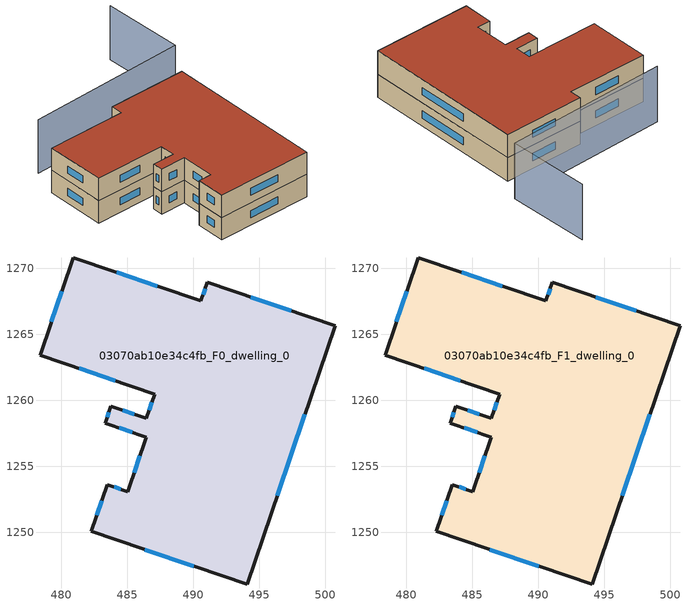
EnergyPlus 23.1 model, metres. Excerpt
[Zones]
03070ab10e34c4fb_F0_dwelling_0
 floor ground (EU_floor_Construction): 500.74,1265.66 494.08,1246.05 482.27,1250.06 483.48,1253.61 485.04,1253.08 486.44,1257.2 483.31,1258.26 483.75,1259.54 486.45,1258.63 487.07,1260.47 478.38,1263.42 480.89,1270.81 490.57,1267.52 491.06,1268.95 z0
 wall outside (EU_wall_Construction): 486.45,1258.63 483.75,1259.54 483.31,1258.26 486.44,1257.2 485.04,1253.08 483.48,1253.61 482.27,1250.06 494.08,1246.05 500.74,1265.66 491.06,1268.95 490.57,1267.52 480.89,1270.81 478.38,1263.42 487.07,1260.47 486.45,1258.63 z0:3
 window (EU_Window_Construction): 485.52,1258.94 484.67,1259.23 / 486.86,1259.84 486.66,1259.26 / 481.36,1262.41 484.1,1261.48 / 480.03,1268.28 479.24,1265.95 / 487.26,1268.65 484.21,1269.69 / 490.89,1268.46 490.74,1268.01 / 497.42,1266.78 494.37,1267.82 / 496.36,1252.76 498.46,1258.95 / 486.31,1248.69 490.04,1247.42 / 483.06,1252.4 482.68,1251.28 / 484.5,1253.26 484.01,1253.43 / 485.96,1255.79 485.52,1254.49 / 484.38,1257.9 485.37,1257.57 / 483.6,1259.1 483.46,1258.7 z1.03:1.97
03070ab10e34c4fb_F1_dwelling_0
 floor to 03070ab10e34c4fb_F0_dwelling_0 (EU_floor_Construction): 500.74,1265.66 494.08,1246.05 482.27,1250.06 483.48,1253.61 485.04,1253.08 486.44,1257.2 483.31,1258.26 483.75,1259.54 486.44,1258.63 487.07,1260.47 478.38,1263.42 480.89,1270.81 490.57,1267.52 491.06,1268.95 z3
 wall outside (EU_wall_Construction): 486.45,1258.63 483.75,1259.54 483.31,1258.26 486.44,1257.2 485.04,1253.08 483.48,1253.61 482.27,1250.06 494.08,1246.05 500.74,1265.66 491.06,1268.95 490.57,1267.52 480.89,1270.81 478.38,1263.42 487.07,1260.47 486.45,1258.63 z3:6
 window (EU_Window_Construction): 485.52,1258.94 484.67,1259.23 / 486.86,1259.84 486.66,1259.26 / 481.36,1262.41 484.1,1261.48 / 480.03,1268.28 479.24,1265.95 / 487.26,1268.65 484.21,1269.69 / 490.89,1268.46 490.74,1268.01 / 497.42,1266.78 494.37,1267.82 / 496.36,1252.76 498.46,1258.95 / 486.31,1248.69 490.04,1247.42 / 483.06,1252.4 482.68,1251.28 / 484.5,1253.26 484.01,1253.43 / 485.96,1255.79 485.52,1254.49 / 484.38,1257.9 485.37,1257.57 / 483.6,1259.1 483.46,1258.7 z4.03:4.97
 roof outside (EU_roof_Construction): 494.08,1246.05 500.74,1265.66 491.06,1268.95 490.57,1267.52 480.89,1270.81 478.38,1263.42 487.07,1260.47 486.45,1258.63 483.75,1259.54 483.31,1258.26 486.44,1257.2 485.04,1253.08 483.48,1253.61 482.27,1250.06 z6
shading: 506.26,1277.87 503.22,1267.91 / 503.22,1267.91 483.42,1273.96 z0:7.2
[Building]
EU S2 Campaign: North Axis=0; Terrain=City; Solar Distribution=FullExterior
[Site:Location]
Cape.Town.Intl.AP: Latitude=-33.965; Longitude=18.602; Time Zone=2; Elevation=46
[SizingPeriod:WeatherFileDays]
AnnualSizingPeriod: Begin Month=1; Begin Day of Month=1; End Month=12; End Day of Month=31; Day of Week for Start Day=Monday; Use Weather File Daylight Saving Period=No; Use Weather File Rain and Snow Indicators=No
[MATERIAL]
EU_InternalMass_Material: Roughness=MediumRough; Thickness=0.1; Conductivity=1; Density=1800; Specific Heat=900; Thermal Absorptance=0.9; Solar Absorptance=0.7; Visible Absorptance=0.7
[MATERIAL:NOMASS] Roughness=MediumRough; Thermal Absorptance=0.9; Solar Absorptance=0.7; Visible Absorptance=0.7
Name | Thermal Resistance
EU_wall_NoMass | 0.493876
EU_roof_NoMass | 0.449382
EU_floor_NoMass | 1.25
[WINDOWMATERIAL:SIMPLEGLAZINGSYSTEM]
EU_Window_SimpleGlazing: UFactor=4.4; Solar Heat Gain Coefficient=0.85; Visible Transmittance=0.85
[CONSTRUCTION]
EU_wall_Construction: EU_wall_NoMass
EU_roof_Construction: EU_roof_NoMass
EU_floor_Construction: EU_floor_NoMass
EU_Window_Construction: EU_Window_SimpleGlazing
EU_InternalMass_Construction: EU_InternalMass_Material
[ZONE] Type=1; Multiplier=1; Ceiling Height=autocalculate; Volume=929.413; Floor Area=autocalculate; Part of Total Floor Area=Yes
03070ab10e34c4fb_F0_dwelling_0; 03070ab10e34c4fb_F1_dwelling_0
[INTERNALMASS] Construction=EU_InternalMass_Construction; Surface Area=309.804
Name | Zone or ZoneList
03070ab10e34c4fb_F0_dwelling_0_EU_InternalMass | 03070ab10e34c4fb_F0_dwelling_0
03070ab10e34c4fb_F1_dwelling_0_EU_InternalMass | 03070ab10e34c4fb_F1_dwelling_0
[OTHEREQUIPMENT] Fuel Type=Electricity; Design Level Calculation Method=Watts/Area; Power per Zone Floor Area=1; Fraction Latent=0; Fraction Radiant=0; Fraction Lost=0; Carbon Dioxide Generation Rate=0; EndUse Subcategory=EU_Step8_InternalGains
Name | Zone or ZoneList or Space or SpaceList | Schedule
EU_Step8_InternalGain_03070ab10e34c4fb_F0_dwelling_0_f000 | 03070ab10e34c4fb_F0_dwelling_0 | EU_Step8_GainSchedule_03070ab10e34c4fb_F0_dwelling_0_f000
EU_Step8_InternalGain_03070ab10e34c4fb_F1_dwelling_0_f000 | 03070ab10e34c4fb_F1_dwelling_0 | EU_Step8_GainSchedule_03070ab10e34c4fb_F1_dwelling_0_f000
[ZONEVENTILATION:DESIGNFLOWRATE] Schedule=EU_AlwaysOn; Design Flow Rate Calculation Method=AirChanges/Hour; Air Changes per Hour=0.64; Ventilation Type=Natural; Fan Pressure Rise=0; Fan Total Efficiency=1; Constant Term Coefficient=1; Temperature Term Coefficient=0; Velocity Term Coefficient=0; Velocity Squared Term Coefficient=0; Minimum Indoor Temperature=-100; Maximum Indoor Temperature=100; Delta Temperature=-100; Minimum Outdoor Temperature=-100; Maximum Outdoor Temperature=100; Maximum Wind Speed=40
Name | Zone or ZoneList or Space or SpaceList
EU_ConstantAir_03070ab10e34c4fb_F0_dwelling_0 | 03070ab10e34c4fb_F0_dwelling_0
EU_ConstantAir_03070ab10e34c4fb_F1_dwelling_0 | 03070ab10e34c4fb_F1_dwelling_0
[HVACTEMPLATE:THERMOSTAT] Constant Heating Setpoint=20; Constant Cooling Setpoint=50
EU_HeatOnly_03070ab10e34c4fb_F0_dwelling_0; EU_HeatOnly_03070ab10e34c4fb_F1_dwelling_0
[HVACTEMPLATE:ZONE:IDEALLOADSAIRSYSTEM] System Availability Schedule=EU_AlwaysOn; Maximum Heating Supply Air Temperature=50; Minimum Cooling Supply Air Temperature=13; Maximum Heating Supply Air Humidity Ratio=0.0156; Minimum Cooling Supply Air Humidity Ratio=0.0077; Heating Limit=NoLimit; Cooling Limit=NoLimit; Heating Availability Schedule=EU_AlwaysOn; Cooling Availability Schedule=EU_CoolingOff; Dehumidification Control Type=ConstantSensibleHeatRatio; Cooling Sensible Heat Ratio=0.7; Dehumidification Setpoint=60; Humidification Control Type=None; Humidification Setpoint=30; Outdoor Air Method=None; Outdoor Air Flow Rate per Person=0.00944; Outdoor Air Flow Rate per Zone Floor Area=0; Outdoor Air Flow Rate per Zone=0; Demand Controlled Ventilation Type=None; Outdoor Air Economizer Type=NoEconomizer; Heat Recovery Type=None; Sensible Heat Recovery Effectiveness=0.7; Latent Heat Recovery Effectiveness=0.65
Name | Template Thermostat
03070ab10e34c4fb_F0_dwelling_0 | EU_HeatOnly_03070ab10e34c4fb_F0_dwelling_0
03070ab10e34c4fb_F1_dwelling_0 | EU_HeatOnly_03070ab10e34c4fb_F1_dwelling_0
[SIZING:ZONE] Zone Cooling Design Supply Air Temperature Input Method=SupplyAirTemperature; Zone Cooling Design Supply Air Temperature=13; Zone Heating Design Supply Air Temperature Input Method=SupplyAirTemperature; Zone Heating Design Supply Air Temperature=50; Zone Cooling Design Supply Air Humidity Ratio=0.008; Zone Heating Design Supply Air Humidity Ratio=0.008; Cooling Design Air Flow Method=DesignDay; Cooling Design Air Flow Rate=0; Cooling Minimum Air Flow per Zone Floor Area=0.000762; Cooling Minimum Air Flow=0; Cooling Minimum Air Flow Fraction=0.2; Heating Design Air Flow Method=DesignDay; Heating Design Air Flow Rate=0; Heating Maximum Air Flow per Zone Floor Area=0.002032; Heating Maximum Air Flow=0.141576; Heating Maximum Air Flow Fraction=0.3; Account for Dedicated Outdoor Air System=No; Dedicated Outdoor Air System Control Strategy=NeutralSupplyAir; Dedicated Outdoor Air Low Setpoint Temperature for Design=autosize; Dedicated Outdoor Air High Setpoint Temperature for Design=autosize; Zone Load Sizing Method=Sensible Load Only No Latent Load; Zone Latent Cooling Design Supply Air Humidity Ratio Input Method=HumidityRatioDifference; Zone Cooling Design Supply Air Humidity Ratio Difference=0.005; Zone Latent Heating Design Supply Air Humidity Ratio Input Method=HumidityRatioDifference; Zone Humidification Design Supply Air Humidity Ratio Difference=0.005
03070ab10e34c4fb_F0_dwelling_0; 03070ab10e34c4fb_F1_dwelling_0
[SCHEDULE:CONSTANT]
Name | Hourly Value
EU_AlwaysOn | 1
EU_CoolingOff | 0
[SCHEDULE:FILE] Column Number=1; Rows to Skip at Top=0; Number of Hours of Data=8760; Column Separator=Comma; Interpolate to Timestep=No; Minutes per Item=60; Adjust Schedule for Daylight Savings=Yes
Name | File
EU_Step8_GainSchedule_03070ab10e34c4fb_F0_dwelling_0_f000 | ../../schedules/03070ab10e34c4fb/03070ab10e34c4fb_F0_dwelling_0_f000_gain.csv
EU_Step8_GainSchedule_03070ab10e34c4fb_F1_dwelling_0_f000 | ../../schedules/03070ab10e34c4fb/03070ab10e34c4fb_F1_dwelling_0_f000_gain.csv
